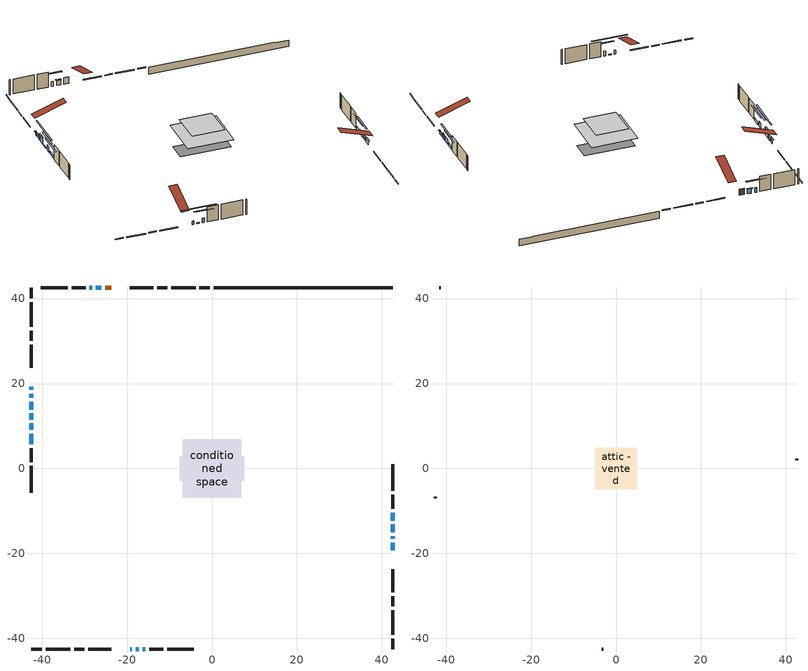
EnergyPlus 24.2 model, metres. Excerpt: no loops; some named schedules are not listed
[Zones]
conditioned space
 floor adiabatic (AdiabaticFloorConstruction): -6.91,-6.91 -6.91,6.91 6.91,6.91 6.91,-6.91 z3.59
 floor foundation (Slab1 construction): -7.64,-2.88 -7.64,2.88 7.64,2.88 7.64,-2.88 z-1.11
 wall outside (RimJoist1 construction): -0.5,42.49 -2.94,42.49 / -42.49,-42.49 -40.05,-42.49 / -42.49,42.49 -42.49,40.05 / 42.49,-42.49 42.49,-40.05 z1.15:1.45
 wall outside (RimJoist2 construction): -3.87,42.49 -9.58,42.49 / -39.12,-42.49 -33.41,-42.49 / -42.49,39.12 -42.49,33.41 / 42.49,-39.12 42.49,-33.41 z1.15:1.45
 wall outside (RimJoist3 construction): -10.51,42.49 -12.87,42.49 / -32.48,-42.49 -30.12,-42.49 / -42.49,32.48 -42.49,30.12 / 42.49,-32.48 42.49,-30.12 z1.15:1.45
 wall outside (RimJoist4 construction): -13.8,42.49 -19.32,42.49 / -29.19,-42.49 -23.67,-42.49 / -42.49,29.19 -42.49,23.67 / 42.49,-29.19 42.49,-23.67 z1.15:1.45
 wall outside (AdiabaticWallConstruction 1): -23.69,42.49 -25.16,42.49 z1.15:3.18
 wall outside (AdiabaticWallConstruction): -19.3,-42.49 -18.89,-42.49 z1.15:2.37; 42.49,-19.3 42.49,-17.47 / -42.49,19.3 -42.49,18.48 / 42.49,-12.25 42.49,-10.42 z1.15:2.17; 42.49,-16.54 42.49,-15.93 / -28.24,42.49 -28.85,42.49 / -16.32,-42.49 -15.71,-42.49 z1.15:2.68; -26.09,42.49 -27.31,42.49 / 42.49,-15 42.49,-13.17 z1.15:2.67; -42.49,17.56 -42.49,16.64 / -42.49,8.15 -42.49,5.71 z1.15:2.07; -42.49,15.71 -42.49,13.88 z1.15:3.23; -17.96,-42.49 -17.25,-42.49 / -42.49,12.96 -42.49,11.53 z1.15:1.46; -42.49,10.61 -42.49,9.08 z1.15:2.83
 wall outside (Wall1 construction): -29.78,42.49 -33.04,42.49 / -14.78,-42.49 -11.52,-42.49 / -42.49,4.79 -42.49,1.52 / 42.49,-9.49 42.49,-6.22 z1.15:6.03
 wall outside (Wall2 construction): -33.97,42.49 -40.32,42.49 / -10.59,-42.49 -4.24,-42.49 / -42.49,0.59 -42.49,-5.75 / 42.49,-5.29 42.49,1.05 z1.15:6.03
 wall foundation (FoundationWall1 construction): 0.43,42.49,-1.11 0.43,42.49,1.15 38.29,42.49,1.15 38.29,42.49,1 42.49,42.49,1 42.49,42.49,-1.11
 window (WindowConstruction 12): -19.3,-42.49 -18.89,-42.49 z1.15:2.37
 window (WindowConstruction 6): 42.49,-19.3 42.49,-17.47 z1.15:2.16
 window (WindowConstruction 7): 42.49,-16.54 42.49,-15.93 z1.15:2.67
 window (WindowConstruction 8): -26.09,42.49 -27.31,42.49 z1.15:2.67
 window (WindowConstruction 9): -42.49,19.3 -42.49,18.49 z1.15:2.16
 window (WindowConstruction 10): -42.49,17.56 -42.49,16.64 z1.15:2.06
 window (WindowConstruction 11): -42.49,15.71 -42.49,13.88 z1.15:3.23
 window (WindowConstruction 13): -17.96,-42.49 -17.25,-42.49 z1.15:1.45
 window (WindowConstruction 14): -42.49,12.96 -42.49,11.54 z1.15:1.45
 window (WindowConstruction): 42.49,-15 42.49,-13.17 z1.15:2.67
 window (WindowConstruction 1): 42.49,-12.25 42.49,-10.42 z1.15:2.16
 window (WindowConstruction 2): -28.24,42.49 -28.85,42.49 z1.15:2.67
 window (WindowConstruction 3): -16.32,-42.49 -15.71,-42.49 z1.15:2.67
 window (WindowConstruction 4): -42.49,10.61 -42.49,9.08 z1.15:2.83
 window (WindowConstruction 5): -42.49,8.15 -42.49,5.72 z1.15:2.06
 door (Door): -23.69,42.49 -25.16,42.49 z1.15:3.18
 ceiling adiabatic (AdiabaticFloorConstruction): 6.91,-6.91 6.91,6.91 -6.91,6.91 -6.91,-6.91 z3.59
attic - vented
 floor to conditioned space (Floor1 construction Reversed): -4.89,-4.89 -4.89,4.89 4.89,4.89 4.89,-4.89 z6.03
 wall outside (Wall5 construction): -41.25,42.49 -41.57,42.49 / -3.31,-42.49 -3,-42.49 / -42.49,-6.68 -42.49,-7 / 42.49,1.98 42.49,2.3 z1.15:6.03
 roof outside (Roof1 construction): -22.76,42.49,6.03 -22.76,32.97,9.2 -20.25,32.97,9.2 -20.25,42.49,6.03; -20.23,-42.49,6.03 -20.23,-32.97,9.2 -22.74,-32.97,9.2 -22.74,-42.49,6.03; -42.49,20.23,6.03 -32.97,20.23,9.2 -32.97,22.74,9.2 -42.49,22.74,6.03; 42.49,-20.23,6.03 32.97,-20.23,9.2 32.97,-22.74,9.2 42.49,-22.74,6.03
shading: 42.49,-17.27 42.49,-19.5 42.91,-19.5 42.91,-17.27 z2.37; 42.49,-15.73 42.49,-16.74 42.91,-16.74 42.91,-15.73 z2.88; -27.51,42.49 -25.89,42.49 -25.89,42.91 -27.51,42.91 z2.88; -42.49,18.28 -42.49,19.5 -42.91,19.5 -42.91,18.28 z2.37; -42.49,16.44 -42.49,17.76 -42.91,17.76 -42.91,16.44 z2.27; -42.49,13.68 -42.49,15.91 -42.91,15.91 -42.91,13.68 z3.43; -12.17,-42.49 -23.04,-42.49 -23.04,-42.91 -12.17,-42.91 z6.54; -42.49,6.45 -42.49,18.04 -42.91,18.04 -42.91,6.45 z6.54; 42.49,-10.54 42.49,-17.64 42.91,-17.64 42.91,-10.54 z5.31; 42.49,-7.78 42.49,-14.89 42.91,-14.89 42.91,-7.78 z4.8; -31.49,42.49 -25.6,42.49 -25.6,42.91 -31.49,42.91 z5.31; -13.07,-42.49 -18.96,-42.49 -18.96,-42.91 -13.07,-42.91 z5.31; -42.49,6.44 -42.49,13.25 -42.91,13.25 -42.91,6.44 z5.47; -42.49,3.08 -42.49,10.79 -42.91,10.79 -42.91,3.08 z4.7
[Building]
Building 1: Terrain=Suburbs
[Site:Location]
Toronto City Centre_ON: Latitude {deg}=43.63; Longitude {deg}=-79.39; Time Zone {hr}=-5; Elevation {m}=77; Keep Site Location Information=Yes
[Site:GroundTemperature:Shallow]
5.01852, 3.26908, 3.12898, 3.95918, 7.29196, 10.6092, 13.4851, 15.3069, 15.4617, 13.9799, 11.1774, 7.9619
[Site:WaterMainsTemperature]
Calculation Method=Schedule; Temperature Schedule=mains temperature schedule
[Material] Roughness=Rough; Thermal Absorptance=0.9
Name | Thickness {m} | Conductivity {W/m-K} | Density {kg/m3} | Specific Heat {J/kg-K} | Solar Absorptance | Visible Absorptance
asphalt or fiberglass shingles | 0.00635 | 0.162714 | 1121.4 | 1465.45 | 0.4 | 0.4
ceiling loosefill ins | 0.169333 | 0.0480833 | 16.02 | 1046.75 | 0.7 | 0.7
ceiling stud and cavity | 0.1397 | 0.135157 | 65.682 | 1177.47 | 0.7 | 0.7
concrete 4.0 in. | 0.1016 | 1.803125 | 2242.8 | 837.4 | 0.7 | 0.7
concrete 8.0 in. | 0.2032 | 1.803125 | 2242.8 | 837.4 | 0.7 | 0.7
door material | 0.04445 | 0.327969 | 512.64 | 1214.23 | 0.7 | 0.7
exterior vertical ins | 0.00173472 | 0.029427 | 32.04 | 1214.23 | 0.7 | 0.7
floor covering | 0.0127 | 0.0433444 | 54.468 | 1339.84 | 0.6 | 0.6
floor rigid ins; wall rigid ins | 0.512978 | 0.029427 | 32.04 | 1214.23 | 0.7 | 0.7
floor stud and cavity | 0.1397 | 1.75129 | 37.0049 | 1207.88 | 0.7 | 0.7
furniture material conditioned space 1 | 0.1524 | 0.115458 | 640.8 | 1214.23 | 0.6 | 0.6
gypsum board | 0.0127 | 0.160291 | 801 | 837.4 | 0.6 | 0.6
gypsum board 1 | 0.0127 | 0.160291 | 801 | 837.4 | 0.7 | 0.7
osb sheathing 0.5 in. | 0.0127 | 0.115458 | 512.64 | 1214.23 | 0.7 | 0.7
osb sheathing 0.75 in. | 0.01905 | 0.115458 | 512.64 | 1214.23 | 0.7 | 0.7
osb sheathing 2.0 in. | 0.0508 | 0.115458 | 512.64 | 1214.23 | 0.7 | 0.7
rim joist stud and cavity | 0.0508 | 0.0453203 | 125.044 | 1163.47 | 0.6 | 0.6
rim joist stud and cavity 1 | 0.0508 | 0.0451784 | 125.044 | 1163.47 | 0.6 | 0.6
rim joist stud and cavity 2 | 0.0508 | 0.194335 | 50.32683 | 1063.81 | 0.6 | 0.6
rim joist stud and cavity 3 | 0.0508 | 0.107068 | 50.32683 | 1063.81 | 0.6 | 0.6
wall stud and cavity | 0.1397 | 0.0972285 | 139.0536 | 1170.24 | 0.7 | 0.7
wall stud and cavity 1 | 0.1397 | 0.0823866 | 139.0536 | 1170.24 | 0.7 | 0.7
wall stud and cavity 2 | 0.0889 | 6.9971 | 50.32683 | 1063.81 | 0.6 | 0.6
wall stud and cavity 3 | 0.0889 | 0.380278 | 52.3479 | 1209.89 | 0.7 | 0.7
wall stud and cavity 4 | 0.0889 | 0.391764 | 83.0341 | 1211.67 | 0.7 | 0.7
wood siding | 0.0254 | 0.102417 | 544.68 | 1172.36 | 0.4 | 0.4
wood siding 1 | 0.00254 | 0.102417 | 544.68 | 1172.36 | 0.4 | 0.4
wood siding 2; wood siding 3; wood siding 4 | 0.0254 | 0.102417 | 544.68 | 1172.36 | 0.7 | 0.7
[WindowMaterial:SimpleGlazingSystem]
Name | U-Factor {W/m2-K} | Solar Heat Gain Coefficient
WindowMaterial | 2.38476 | 0.65
WindowMaterial 1 | 2.427345 | 0.63
WindowMaterial 10 | 5.13064 | 0.58
WindowMaterial 2 | 2.961077 | 0.63
WindowMaterial 3 | 2.89692 | 0.69
WindowMaterial 4 | 2.47163 | 0.61
WindowMaterial 5 | 2.91111 | 0.68
WindowMaterial 6 | 2.95256 | 0.63
WindowMaterial 7 | 2.50173 | 0.59
WindowMaterial 8 | 4.19775 | 0.68
WindowMaterial 9 | 3.026374 | 0.54
[Construction]
AdiabaticFloorConstruction: floor stud and cavity, floor rigid ins, osb sheathing 0.75 in., floor covering
AdiabaticWallConstruction: wood siding 3, wall rigid ins, wall stud and cavity 3, gypsum board
AdiabaticWallConstruction 1: wood siding 4, wall rigid ins, wall stud and cavity 3, gypsum board
Door: door material
Floor1 construction Reversed: gypsum board, ceiling stud and cavity, ceiling loosefill ins
FoundationWall1 construction: concrete 8.0 in., gypsum board 1
furniture construction conditioned space 1: furniture material conditioned space 1
PartitionWallConstruction: gypsum board, wall stud and cavity 4, gypsum board
RimJoist1 construction: wood siding 2, osb sheathing 2.0 in., rim joist stud and cavity
RimJoist2 construction: wood siding 2, osb sheathing 2.0 in., rim joist stud and cavity 1
RimJoist3 construction: wood siding 2, rim joist stud and cavity 2
RimJoist4 construction: wood siding 2, rim joist stud and cavity 3
Roof1 construction: asphalt or fiberglass shingles
Slab1 construction: concrete 4.0 in.
Wall1 construction: wood siding, osb sheathing 0.5 in., wall stud and cavity, gypsum board
Wall2 construction: wood siding, osb sheathing 0.5 in., wall stud and cavity 1, gypsum board
Wall5 construction: wood siding 1, wall stud and cavity 2
WindowConstruction: WindowMaterial
WindowConstruction 1; WindowConstruction 6: WindowMaterial 1
WindowConstruction 10: WindowMaterial 7
WindowConstruction 11: WindowMaterial 8
WindowConstruction 12: WindowMaterial 9
WindowConstruction 13; WindowConstruction 14: WindowMaterial 10
WindowConstruction 2; WindowConstruction 3; WindowConstruction 7: WindowMaterial 2
WindowConstruction 4: WindowMaterial 3
WindowConstruction 5: WindowMaterial 4
WindowConstruction 8: WindowMaterial 5
WindowConstruction 9: WindowMaterial 6
[Zone] Multiplier=1; Part of Total Floor Area=Yes
Name | Volume {m3}
attic - vented | 49.2415
conditioned space | 706.7
[Space]
Name | Zone | Volume {m3}
attic - vented 1 | attic - vented | 49.2415
conditioned space 1 | conditioned space | 706.7
[ZoneInfiltration:EffectiveLeakageArea]
infil attic - vented 1: Zone or Space=attic - vented 1; Schedule=Always On Discrete; Effective Air Leakage Area {cm2}=4024; Stack Coefficient=0.000559835; Wind Coefficient=1.59864e-05
[ZoneMixing]
whole house fan mix: Zone or Space=attic - vented; Schedule=Always On Continuous; Design Flow Rate Calculation Method=Flow/Zone; Design Flow Rate {m3/s}=0; Source Zone or Space=conditioned space
[SurfaceProperty:ExposedFoundationPerimeter]
Slab1: Exposed Perimeter Calculation Method=TotalExposedPerimeter; Total Exposed Perimeter {m}=42.062
[InternalMass] Zone or ZoneList=conditioned space; Space or SpaceList=conditioned space 1
Name | Construction | Surface Area {m2}
furniture mass conditioned space 1 | furniture construction conditioned space 1 | 111.68
partition wall mass | PartitionWallConstruction | 279.2
[Lights]
interior lighting: Zone or ZoneList or Space or SpaceList=conditioned space 1; Schedule=interior lighting schedule; Design Level Calculation Method=LightingLevel; Lighting Level {W}=343.2; Return Air Fraction=0; Fraction Radiant=0.6; Fraction Visible=0.2; Fraction Replaceable=1
[People]
occupants: Zone or ZoneList or Space or SpaceList=conditioned space 1; Number of People Schedule=occupants schedule; Number of People Calculation Method=People; Number of People=3; Fraction Radiant=0.314171; Sensible Heat Fraction=0.56303; Activity Level Schedule=occupants activity schedule; Carbon Dioxide Generation Rate {m3/s-W}=0; Enable ASHRAE 55 Comfort Warnings=No; Mean Radiant Temperature Calculation Type=EnclosureAveraged
[ElectricEquipment] Zone or ZoneList or Space or SpaceList=conditioned space 1; Design Level Calculation Method=EquipmentLevel
Name | Schedule | Design Level {W} | Fraction Latent | Fraction Radiant | Fraction Lost
clothes dryer | clothes dryer schedule | 140.772 | 0.015 | 0.081 | 0.85
clothes washer | clothes washer schedule | 32.1985 | 0.03 | 0.162 | 0.7
cooking range | cooking range schedule | 215.147 | 0.08 | 0.432 | 0.2
dishwasher | dishwasher schedule | 66.8632 | 0.3 | 0.18 | 0.4
fridge | fridge schedule | 72.9452 | 0 | 0.6 | 0
mech vent bath fan 0 | mech vent bath fan 0 schedule | 43 | 0 | 0 | 1
mech vent bath fan 1 | mech vent bath fan 1 schedule | 43 | 0 | 0 | 1
mech vent house fan | mech vent house fan schedule | 0 | 0 | 0 | 1
mech vent house fan cfis | mech vent house fan cfis schedule | 0 | 0 | 0 | 0
mech vent range fan 0 | mech vent range fan 0 schedule | 43 | 0 | 0 | 1
misc plug loads | misc plug loads schedule | 494.7 | 0.045 | 0.513 | 0.1
whole house fan | Always On Discrete | 0 | 0 | 0 | 1
[OtherEquipment] Zone or ZoneList or Space or SpaceList=conditioned space 1; Design Level Calculation Method=EquipmentLevel
Name | Fuel Type | Schedule | Design Level {W} | Fraction Latent | Fraction Radiant | Fraction Lost
clothes dryer 1 | Electricity | clothes dryer schedule | 0 | 0.015 | 0.081 | 0.85
cooking range 1 | Electricity | cooking range schedule | 0 | 0.08 | 0.432 | 0.2
general water use latent | None | general water use schedule | 62.594 | 1 | 0 | 0
general water use sensible | None | general water use schedule | -61.6891 | 0 | 0.6 | 0
mech vent house fan latent load | None | Always On Discrete | 0 | 1 | 0 | 0
mech vent house fan sensible load | None | Always On Discrete | 0 | 0 | 0 | 0
water heater energy adjustment1 | NaturalGas | Always On Discrete | 0.01 | 0 | 0 | 1
[ZoneInfiltration:DesignFlowRate] Zone or ZoneList or Space or SpaceList=conditioned space 1; Schedule=Always On Discrete; Design Flow Rate Calculation Method=Flow/Zone; Design Flow Rate {m3/s}=0
infil flow; natural vent flow; whole house fan flow
[Foundation:Kiva]
Foundation Kiva 1: Initial Indoor Air Temperature {C}=18; Wall Height Above Grade {m}=1.15001; Wall Depth Below Slab {m}=0.2032; Custom Block Material Name 1=exterior vertical ins; Custom Block Depth 1 {m}=2.26; Custom Block X Position 1 {m}=0.2159; Custom Block Z Position 1 {m}=0
[Foundation:Kiva:Settings]
Soil Conductivity {W/m-K}=0.849921; Soil Density {kg/m3}=1842.3; Soil Specific Heat {J/kg-K}=418.7; Ground Solar Absorptivity=0.9; Ground Thermal Absorptivity=0.9; Ground Surface Roughness {m}=0.03; Far-Field Width {m}=40; Deep-Ground Boundary Condition=ZeroFlux; Deep-Ground Depth {m}=40; Minimum Cell Dimension {m}=0.2; Maximum Cell Growth Coefficient=3; Simulation Timestep=Timestep
[Exterior:Lights]
exterior lighting: Schedule=exterior lighting schedule; Design Level {W}=75.6
[Schedule:Constant]
Name | Hourly Value
Always On Continuous; mech vent house fan schedule; mech vent house fan cfis schedule; Always On Discrete | 1
occupants activity schedule | 117.228
fridge schedule | 0
[Schedule:Week:Daily]
interior lighting schedule Week Rule - Jan1-Jan27: interior lighting schedule day, interior lighting schedule day, interior lighting schedule day, interior lighting schedule day, interior lighting schedule day, interior lighting schedule day, interior lighting schedule day, interior lighting schedule default day, interior lighting schedule default day, interior lighting schedule default day, interior lighting schedule default day, interior lighting schedule default day
interior lighting schedule Week Rule - Jan28-Feb3: interior lighting schedule day, interior lighting schedule day, interior lighting schedule day, interior lighting schedule day, interior lighting schedule day 1, interior lighting schedule day 1, interior lighting schedule day 1, interior lighting schedule default day, interior lighting schedule default day, interior lighting schedule default day, interior lighting schedule default day, interior lighting schedule default day
interior lighting schedule Week Rule - Feb4-Feb24: interior lighting schedule day 1, interior lighting schedule day 1, interior lighting schedule day 1, interior lighting schedule day 1, interior lighting schedule day 1, interior lighting schedule day 1, interior lighting schedule day 1, interior lighting schedule default day, interior lighting schedule default day, interior lighting schedule default day, interior lighting schedule default day, interior lighting schedule default day
interior lighting schedule Week Rule - Feb25-Mar3: interior lighting schedule day 1, interior lighting schedule day 1, interior lighting schedule day 1, interior lighting schedule day 1, interior lighting schedule day 2, interior lighting schedule day 2, interior lighting schedule day 2, interior lighting schedule default day, interior lighting schedule default day, interior lighting schedule default day, interior lighting schedule default day, interior lighting schedule default day
interior lighting schedule Week Rule - Mar4-Mar31: interior lighting schedule day 2, interior lighting schedule day 2, interior lighting schedule day 2, interior lighting schedule day 2, interior lighting schedule day 2, interior lighting schedule day 2, interior lighting schedule day 2, interior lighting schedule default day, interior lighting schedule default day, interior lighting schedule default day, interior lighting schedule default day, interior lighting schedule default day
interior lighting schedule Week Rule - Apr1-Apr28: interior lighting schedule day 3, interior lighting schedule day 3, interior lighting schedule day 3, interior lighting schedule day 3, interior lighting schedule day 3, interior lighting schedule day 3, interior lighting schedule day 3, interior lighting schedule default day, interior lighting schedule default day, interior lighting schedule default day, interior lighting schedule default day, interior lighting schedule default day
interior lighting schedule Week Rule - Apr29-May5: interior lighting schedule day 3, interior lighting schedule day 3, interior lighting schedule day 4, interior lighting schedule day 4, interior lighting schedule day 4, interior lighting schedule day 4, interior lighting schedule day 4, interior lighting schedule default day, interior lighting schedule default day, interior lighting schedule default day, interior lighting schedule default day, interior lighting schedule default day
interior lighting schedule Week Rule - May6-May26: interior lighting schedule day 4, interior lighting schedule day 4, interior lighting schedule day 4, interior lighting schedule day 4, interior lighting schedule day 4, interior lighting schedule day 4, interior lighting schedule day 4, interior lighting schedule default day, interior lighting schedule default day, interior lighting schedule default day, interior lighting schedule default day, interior lighting schedule default day
interior lighting schedule Week Rule - May27-Jun2: interior lighting schedule day 4, interior lighting schedule day 4, interior lighting schedule day 4, interior lighting schedule day 4, interior lighting schedule day 4, interior lighting schedule day 5, interior lighting schedule day 5, interior lighting schedule default day, interior lighting schedule default day, interior lighting schedule default day, interior lighting schedule default day, interior lighting schedule default day
interior lighting schedule Week Rule - Jun3-Jun30: interior lighting schedule day 5, interior lighting schedule day 5, interior lighting schedule day 5, interior lighting schedule day 5, interior lighting schedule day 5, interior lighting schedule day 5, interior lighting schedule day 5, interior lighting schedule default day, interior lighting schedule default day, interior lighting schedule default day, interior lighting schedule default day, interior lighting schedule default day
interior lighting schedule Week Rule - Jul1-Jul28: interior lighting schedule day 6, interior lighting schedule day 6, interior lighting schedule day 6, interior lighting schedule day 6, interior lighting schedule day 6, interior lighting schedule day 6, interior lighting schedule day 6, interior lighting schedule default day, interior lighting schedule default day, interior lighting schedule default day, interior lighting schedule default day, interior lighting schedule default day
interior lighting schedule Week Rule - Jul29-Aug4: interior lighting schedule day 6, interior lighting schedule day 6, interior lighting schedule day 6, interior lighting schedule day 7, interior lighting schedule day 7, interior lighting schedule day 7, interior lighting schedule day 7, interior lighting schedule default day, interior lighting schedule default day, interior lighting schedule default day, interior lighting schedule default day, interior lighting schedule default day
interior lighting schedule Week Rule - Aug5-Aug25: interior lighting schedule day 7, interior lighting schedule day 7, interior lighting schedule day 7, interior lighting schedule day 7, interior lighting schedule day 7, interior lighting schedule day 7, interior lighting schedule day 7, interior lighting schedule default day, interior lighting schedule default day, interior lighting schedule default day, interior lighting schedule default day, interior lighting schedule default day
interior lighting schedule Week Rule - Aug26-Sep1: interior lighting schedule day 7, interior lighting schedule day 7, interior lighting schedule day 7, interior lighting schedule day 7, interior lighting schedule day 7, interior lighting schedule day 7, interior lighting schedule day 8, interior lighting schedule default day, interior lighting schedule default day, interior lighting schedule default day, interior lighting schedule default day, interior lighting schedule default day
interior lighting schedule Week Rule - Sep2-Sep29: interior lighting schedule day 8, interior lighting schedule day 8, interior lighting schedule day 8, interior lighting schedule day 8, interior lighting schedule day 8, interior lighting schedule day 8, interior lighting schedule day 8, interior lighting schedule default day, interior lighting schedule default day, interior lighting schedule default day, interior lighting schedule default day, interior lighting schedule default day
interior lighting schedule Week Rule - Sep30-Oct6: interior lighting schedule day 8, interior lighting schedule day 9, interior lighting schedule day 9, interior lighting schedule day 9, interior lighting schedule day 9, interior lighting schedule day 9, interior lighting schedule day 9, interior lighting schedule default day, interior lighting schedule default day, interior lighting schedule default day, interior lighting schedule default day, interior lighting schedule default day
interior lighting schedule Week Rule - Oct7-Oct27: interior lighting schedule day 9, interior lighting schedule day 9, interior lighting schedule day 9, interior lighting schedule day 9, interior lighting schedule day 9, interior lighting schedule day 9, interior lighting schedule day 9, interior lighting schedule default day, interior lighting schedule default day, interior lighting schedule default day, interior lighting schedule default day, interior lighting schedule default day
interior lighting schedule Week Rule - Oct28-Nov3: interior lighting schedule day 9, interior lighting schedule day 9, interior lighting schedule day 9, interior lighting schedule day 9, interior lighting schedule day 10, interior lighting schedule day 10, interior lighting schedule day 10, interior lighting schedule default day, interior lighting schedule default day, interior lighting schedule default day, interior lighting schedule default day, interior lighting schedule default day
interior lighting schedule Week Rule - Nov4-Nov24: interior lighting schedule day 10, interior lighting schedule day 10, interior lighting schedule day 10, interior lighting schedule day 10, interior lighting schedule day 10, interior lighting schedule day 10, interior lighting schedule day 10, interior lighting schedule default day, interior lighting schedule default day, interior lighting schedule default day, interior lighting schedule default day, interior lighting schedule default day
interior lighting schedule Week Rule - Nov25-Dec1: interior lighting schedule day 10, interior lighting schedule day 10, interior lighting schedule day 10, interior lighting schedule day 10, interior lighting schedule day 10, interior lighting schedule day 10, interior lighting schedule day 11, interior lighting schedule default day, interior lighting schedule default day, interior lighting schedule default day, interior lighting schedule default day, interior lighting schedule default day
interior lighting schedule Week Rule - Dec2-Dec31: interior lighting schedule day 11, interior lighting schedule day 11, interior lighting schedule day 11, interior lighting schedule day 11, interior lighting schedule day 11, interior lighting schedule day 11, interior lighting schedule day 11, interior lighting schedule default day, interior lighting schedule default day, interior lighting schedule default day, interior lighting schedule default day, interior lighting schedule default day
occupants schedule Week Rule - Jan1-Dec31: occupants schedule day, occupants schedule day, occupants schedule day, occupants schedule day, occupants schedule day, occupants schedule day, occupants schedule day, occupants schedule default day, occupants schedule default day, occupants schedule default day, occupants schedule default day, occupants schedule default day
clothes dryer schedule Week Rule - Jan1-Dec31: clothes dryer schedule day, clothes dryer schedule day, clothes dryer schedule day, clothes dryer schedule day, clothes dryer schedule day, clothes dryer schedule day, clothes dryer schedule day, clothes dryer schedule default day, clothes dryer schedule default day, clothes dryer schedule default day, clothes dryer schedule default day, clothes dryer schedule default day
clothes washer schedule Week Rule - Jan1-Dec31: clothes washer schedule day, clothes washer schedule day, clothes washer schedule day, clothes washer schedule day, clothes washer schedule day, clothes washer schedule day, clothes washer schedule day, clothes washer schedule default day, clothes washer schedule default day, clothes washer schedule default day, clothes washer schedule default day, clothes washer schedule default day
cooking range schedule Week Rule - Jan1-Dec31: cooking range schedule day, cooking range schedule day, cooking range schedule day, cooking range schedule day, cooking range schedule day, cooking range schedule day, cooking range schedule day, cooking range schedule default day, cooking range schedule default day, cooking range schedule default day, cooking range schedule default day, cooking range schedule default day
dishwasher schedule Week Rule - Jan1-Dec31: dishwasher schedule day, dishwasher schedule day, dishwasher schedule day, dishwasher schedule day, dishwasher schedule day, dishwasher schedule day, dishwasher schedule day, dishwasher schedule default day, dishwasher schedule default day, dishwasher schedule default day, dishwasher schedule default day, dishwasher schedule default day
mech vent bath fan 0 schedule Week Rule - Jan1-Dec31: mech vent bath fan 0 schedule day, mech vent bath fan 0 schedule day, mech vent bath fan 0 schedule day, mech vent bath fan 0 schedule day, mech vent bath fan 0 schedule day, mech vent bath fan 0 schedule day, mech vent bath fan 0 schedule day, mech vent bath fan 0 schedule default day, mech vent bath fan 0 schedule default day, mech vent bath fan 0 schedule default day, mech vent bath fan 0 schedule default day, mech vent bath fan 0 schedule default day
mech vent bath fan 1 schedule Week Rule - Jan1-Dec31: mech vent bath fan 1 schedule day, mech vent bath fan 1 schedule day, mech vent bath fan 1 schedule day, mech vent bath fan 1 schedule day, mech vent bath fan 1 schedule day, mech vent bath fan 1 schedule day, mech vent bath fan 1 schedule day, mech vent bath fan 1 schedule default day, mech vent bath fan 1 schedule default day, mech vent bath fan 1 schedule default day, mech vent bath fan 1 schedule default day, mech vent bath fan 1 schedule default day
mech vent range fan 0 schedule Week Rule - Jan1-Dec31: mech vent range fan 0 schedule day, mech vent range fan 0 schedule day, mech vent range fan 0 schedule day, mech vent range fan 0 schedule day, mech vent range fan 0 schedule day, mech vent range fan 0 schedule day, mech vent range fan 0 schedule day, mech vent range fan 0 schedule default day, mech vent range fan 0 schedule default day, mech vent range fan 0 schedule default day, mech vent range fan 0 schedule default day, mech vent range fan 0 schedule default day
misc plug loads schedule Week Rule - Jan1-Dec31: misc plug loads schedule day, misc plug loads schedule day, misc plug loads schedule day, misc plug loads schedule day, misc plug loads schedule day, misc plug loads schedule day, misc plug loads schedule day, misc plug loads schedule default day, misc plug loads schedule default day, misc plug loads schedule default day, misc plug loads schedule default day, misc plug loads schedule default day
general water use schedule Week Rule - Jan1-Dec31: general water use schedule day, general water use schedule day, general water use schedule day, general water use schedule day, general water use schedule day, general water use schedule day, general water use schedule day, general water use schedule default day, general water use schedule default day, general water use schedule default day, general water use schedule default day, general water use schedule default day
exterior lighting schedule Week Rule - Jan1-Jan27: exterior lighting schedule day, exterior lighting schedule day, exterior lighting schedule day, exterior lighting schedule day, exterior lighting schedule day, exterior lighting schedule day, exterior lighting schedule day, exterior lighting schedule default day, exterior lighting schedule default day, exterior lighting schedule default day, exterior lighting schedule default day, exterior lighting schedule default day
exterior lighting schedule Week Rule - Jan28-Feb3: exterior lighting schedule day, exterior lighting schedule day, exterior lighting schedule day, exterior lighting schedule day, exterior lighting schedule day 1, exterior lighting schedule day 1, exterior lighting schedule day 1, exterior lighting schedule default day, exterior lighting schedule default day, exterior lighting schedule default day, exterior lighting schedule default day, exterior lighting schedule default day
exterior lighting schedule Week Rule - Feb4-Feb24: exterior lighting schedule day 1, exterior lighting schedule day 1, exterior lighting schedule day 1, exterior lighting schedule day 1, exterior lighting schedule day 1, exterior lighting schedule day 1, exterior lighting schedule day 1, exterior lighting schedule default day, exterior lighting schedule default day, exterior lighting schedule default day, exterior lighting schedule default day, exterior lighting schedule default day
exterior lighting schedule Week Rule - Feb25-Mar3: exterior lighting schedule day 1, exterior lighting schedule day 1, exterior lighting schedule day 1, exterior lighting schedule day 1, exterior lighting schedule day 2, exterior lighting schedule day 2, exterior lighting schedule day 2, exterior lighting schedule default day, exterior lighting schedule default day, exterior lighting schedule default day, exterior lighting schedule default day, exterior lighting schedule default day
exterior lighting schedule Week Rule - Mar4-Mar31: exterior lighting schedule day 2, exterior lighting schedule day 2, exterior lighting schedule day 2, exterior lighting schedule day 2, exterior lighting schedule day 2, exterior lighting schedule day 2, exterior lighting schedule day 2, exterior lighting schedule default day, exterior lighting schedule default day, exterior lighting schedule default day, exterior lighting schedule default day, exterior lighting schedule default day
exterior lighting schedule Week Rule - Apr1-Apr28: exterior lighting schedule day 3, exterior lighting schedule day 3, exterior lighting schedule day 3, exterior lighting schedule day 3, exterior lighting schedule day 3, exterior lighting schedule day 3, exterior lighting schedule day 3, exterior lighting schedule default day, exterior lighting schedule default day, exterior lighting schedule default day, exterior lighting schedule default day, exterior lighting schedule default day
exterior lighting schedule Week Rule - Apr29-May5: exterior lighting schedule day 3, exterior lighting schedule day 3, exterior lighting schedule day 4, exterior lighting schedule day 4, exterior lighting schedule day 4, exterior lighting schedule day 4, exterior lighting schedule day 4, exterior lighting schedule default day, exterior lighting schedule default day, exterior lighting schedule default day, exterior lighting schedule default day, exterior lighting schedule default day
exterior lighting schedule Week Rule - May6-May26: exterior lighting schedule day 4, exterior lighting schedule day 4, exterior lighting schedule day 4, exterior lighting schedule day 4, exterior lighting schedule day 4, exterior lighting schedule day 4, exterior lighting schedule day 4, exterior lighting schedule default day, exterior lighting schedule default day, exterior lighting schedule default day, exterior lighting schedule default day, exterior lighting schedule default day
exterior lighting schedule Week Rule - May27-Jun2: exterior lighting schedule day 4, exterior lighting schedule day 4, exterior lighting schedule day 4, exterior lighting schedule day 4, exterior lighting schedule day 4, exterior lighting schedule day 5, exterior lighting schedule day 5, exterior lighting schedule default day, exterior lighting schedule default day, exterior lighting schedule default day, exterior lighting schedule default day, exterior lighting schedule default day
exterior lighting schedule Week Rule - Jun3-Jun30: exterior lighting schedule day 5, exterior lighting schedule day 5, exterior lighting schedule day 5, exterior lighting schedule day 5, exterior lighting schedule day 5, exterior lighting schedule day 5, exterior lighting schedule day 5, exterior lighting schedule default day, exterior lighting schedule default day, exterior lighting schedule default day, exterior lighting schedule default day, exterior lighting schedule default day
exterior lighting schedule Week Rule - Jul1-Jul28: exterior lighting schedule day 6, exterior lighting schedule day 6, exterior lighting schedule day 6, exterior lighting schedule day 6, exterior lighting schedule day 6, exterior lighting schedule day 6, exterior lighting schedule day 6, exterior lighting schedule default day, exterior lighting schedule default day, exterior lighting schedule default day, exterior lighting schedule default day, exterior lighting schedule default day
[Schedule:Year]
interior lighting schedule: interior lighting schedule Week Rule - Jan1-Jan27, 1, 1, 1, 27, interior lighting schedule Week Rule - Jan28-Feb3, 1, 28, 2, 3, interior lighting schedule Week Rule - Feb4-Feb24, 2, 4, 2, 24, interior lighting schedule Week Rule - Feb25-Mar3, 2, 25, 3, 3, interior lighting schedule Week Rule - Mar4-Mar31, 3, 4, 3, 31, interior lighting schedule Week Rule - Apr1-Apr28, 4, 1, 4, 28, interior lighting schedule Week Rule - Apr29-May5, 4, 29, 5, 5, interior lighting schedule Week Rule - May6-May26, 5, 6, 5, 26, interior lighting schedule Week Rule - May27-Jun2, 5, 27, 6, 2, interior lighting schedule Week Rule - Jun3-Jun30, 6, 3, 6, 30, interior lighting schedule Week Rule - Jul1-Jul28, 7, 1, 7, 28, interior lighting schedule Week Rule - Jul29-Aug4, 7, 29, 8, 4, interior lighting schedule Week Rule - Aug5-Aug25, 8, 5, 8, 25, interior lighting schedule Week Rule - Aug26-Sep1, 8, 26, 9, 1, interior lighting schedule Week Rule - Sep2-Sep29, 9, 2, 9, 29, interior lighting schedule Week Rule - Sep30-Oct6, 9, 30, 10, 6, interior lighting schedule Week Rule - Oct7-Oct27, 10, 7, 10, 27, interior lighting schedule Week Rule - Oct28-Nov3, 10, 28, 11, 3, interior lighting schedule Week Rule - Nov4-Nov24, 11, 4, 11, 24, interior lighting schedule Week Rule - Nov25-Dec1, 11, 25, 12, 1, interior lighting schedule Week Rule - Dec2-Dec31, 12, 2, 12, 31
occupants schedule: occupants schedule Week Rule - Jan1-Dec31, 1, 1, 12, 31
clothes dryer schedule: clothes dryer schedule Week Rule - Jan1-Dec31, 1, 1, 12, 31
clothes washer schedule: clothes washer schedule Week Rule - Jan1-Dec31, 1, 1, 12, 31
cooking range schedule: cooking range schedule Week Rule - Jan1-Dec31, 1, 1, 12, 31
dishwasher schedule: dishwasher schedule Week Rule - Jan1-Dec31, 1, 1, 12, 31
mech vent bath fan 0 schedule: mech vent bath fan 0 schedule Week Rule - Jan1-Dec31, 1, 1, 12, 31
mech vent bath fan 1 schedule: mech vent bath fan 1 schedule Week Rule - Jan1-Dec31, 1, 1, 12, 31
mech vent range fan 0 schedule: mech vent range fan 0 schedule Week Rule - Jan1-Dec31, 1, 1, 12, 31
misc plug loads schedule: misc plug loads schedule Week Rule - Jan1-Dec31, 1, 1, 12, 31
general water use schedule: general water use schedule Week Rule - Jan1-Dec31, 1, 1, 12, 31
exterior lighting schedule: exterior lighting schedule Week Rule - Jan1-Jan27, 1, 1, 1, 27, exterior lighting schedule Week Rule - Jan28-Feb3, 1, 28, 2, 3, exterior lighting schedule Week Rule - Feb4-Feb24, 2, 4, 2, 24, exterior lighting schedule Week Rule - Feb25-Mar3, 2, 25, 3, 3, exterior lighting schedule Week Rule - Mar4-Mar31, 3, 4, 3, 31, exterior lighting schedule Week Rule - Apr1-Apr28, 4, 1, 4, 28, exterior lighting schedule Week Rule - Apr29-May5, 4, 29, 5, 5, exterior lighting schedule Week Rule - May6-May26, 5, 6, 5, 26, exterior lighting schedule Week Rule - May27-Jun2, 5, 27, 6, 2, exterior lighting schedule Week Rule - Jun3-Jun30, 6, 3, 6, 30, exterior lighting schedule Week Rule - Jul1-Jul28, 7, 1, 7, 28, exterior lighting schedule Week Rule - Jul29-Aug4, 7, 29, 8, 4, exterior lighting schedule Week Rule - Aug5-Aug25, 8, 5, 8, 25, exterior lighting schedule Week Rule - Aug26-Sep1, 8, 26, 9, 1, exterior lighting schedule Week Rule - Sep2-Sep29, 9, 2, 9, 29, exterior lighting schedule Week Rule - Sep30-Oct6, 9, 30, 10, 6, exterior lighting schedule Week Rule - Oct7-Oct27, 10, 7, 10, 27, exterior lighting schedule Week Rule - Oct28-Nov3, 10, 28, 11, 3, exterior lighting schedule Week Rule - Nov4-Nov24, 11, 4, 11, 24, exterior lighting schedule Week Rule - Nov25-Dec1, 11, 25, 12, 1, exterior lighting schedule Week Rule - Dec2-Dec31, 12, 2, 12, 31
[Schedule:Compact]
mains temperature schedule: Through: 01/01, For: AllDays, Until: 24:00, 8.80333, Through: 01/02, For: AllDays, Until: 24:00, 8.74333, Through: 01/03, For: AllDays, Until: 24:00, 8.68389, Through: 01/04, For: AllDays, Until: 24:00, 8.62611, Through: 01/05, For: AllDays, Until: 24:00, 8.56944, Through: 01/06, For: AllDays, Until: 24:00, 8.51389, Through: 01/07, For: AllDays, Until: 24:00, 8.45944, Through: 01/08, For: AllDays, Until: 24:00, 8.40611, Through: 01/09, For: AllDays, Until: 24:00, 8.35389, Through: 01/10, For: AllDays, Until: 24:00, 8.30278, Through: 01/11, For: AllDays, Until: 24:00, 8.25333, Through: 01/12, For: AllDays, Until: 24:00, 8.205, Through: 01/13, For: AllDays, Until: 24:00, 8.15778, Through: 01/14, For: AllDays, Until: 24:00, 8.11222, Through: 01/15, For: AllDays, Until: 24:00, 8.06778, Through: 01/16, For: AllDays, Until: 24:00, 8.02444, Through: 01/17, For: AllDays, Until: 24:00, 7.98222, Through: 01/18, For: AllDays, Until: 24:00, 7.94167, Through: 01/19, For: AllDays, Until: 24:00, 7.90222, Through: 01/20, For: AllDays, Until: 24:00, 7.86444, Through: 01/21, For: AllDays, Until: 24:00, 7.82778, Through: 01/22, For: AllDays, Until: 24:00, 7.79278, Through: 01/23, For: AllDays, Until: 24:00, 7.75889, Through: 01/24, For: AllDays, Until: 24:00, 7.72667, Through: 01/25, For: AllDays, Until: 24:00, 7.69556, Through: 01/26, For: AllDays, Until: 24:00, 7.66611, Through: 01/27, For: AllDays, Until: 24:00, 7.63778, Through: 01/28, For: AllDays, Until: 24:00, 7.61111, Through: 01/29, For: AllDays, Until: 24:00, 7.58556, Through: 01/30, For: AllDays, Until: 24:00, 7.56167, Through: 01/31, For: AllDays, Until: 24:00, 7.53944, Through: 02/01, For: AllDays, Until: 24:00, 7.51833, Through: 02/02, For: AllDays, Until: 24:00, 7.49889, Through: 02/03, For: AllDays, Until: 24:00, 7.48111, Through: 02/04, For: AllDays, Until: 24:00, 7.46444, Through: 02/05, For: AllDays, Until: 24:00, 7.44944, Through: 02/06, For: AllDays, Until: 24:00, 7.43556, Through: 02/07, For: AllDays, Until: 24:00, 7.42333, Through: 02/08, For: AllDays, Until: 24:00, 7.41278, Through: 02/09, For: AllDays, Until: 24:00, 7.40389, Through: 02/10, For: AllDays, Until: 24:00, 7.39611, Through: 02/11, For: AllDays, Until: 24:00, 7.39, Through: 02/12, For: AllDays, Until: 24:00, 7.38556, Through: 02/13, For: AllDays, Until: 24:00, 7.38222, Through: 02/14, For: AllDays, Until: 24:00, 7.38056, Through: 02/15, For: AllDays, Until: 24:00, 7.38056, Through: 02/16, For: AllDays, Until: 24:00, 7.38222, Through: 02/17, For: AllDays, Until: 24:00, 7.385, Through: 02/18, For: AllDays, Until: 24:00, 7.38944, Through: 02/19, For: AllDays, Until: 24:00, 7.395, Through: 02/20, For: AllDays, Until: 24:00, 7.40278, Through: 02/21, For: AllDays, Until: 24:00, 7.41167, Through: 02/22, For: AllDays, Until: 24:00, 7.42222, Through: 02/23, For: AllDays, Until: 24:00, 7.43389, Through: 02/24, For: AllDays, Until: 24:00, 7.44722, Through: 02/25, For: AllDays, Until: 24:00, 7.46222, Through: 02/26, For: AllDays, Until: 24:00, 7.47833, Through: 02/27, For: AllDays, Until: 24:00, 7.49611, Through: 02/28, For: AllDays, Until: 24:00, 7.51556, Through: 03/01, For: AllDays, Until: 24:00, 7.53667, Through: 03/02, For: AllDays, Until: 24:00, 7.55889, Through: 03/03, For: AllDays, Until: 24:00, 7.58222, Through: 03/04, For: AllDays, Until: 24:00, 7.60722, Through: 03/05, For: AllDays, Until: 24:00, 7.63389, Through: 03/06, For: AllDays, Until: 24:00, 7.66222, Through: 03/07, For: AllDays, Until: 24:00, 7.69111, Through: 03/08, For: AllDays, Until: 24:00, 7.72222, Through: 03/09, For: AllDays, Until: 24:00, 7.75444, Through: 03/10, For: AllDays, Until: 24:00, 7.78778, Through: 03/11, For: AllDays, Until: 24:00, 7.82278, Through: 03/12, For: AllDays, Until: 24:00, 7.85944, Through: 03/13, For: AllDays, Until: 24:00, 7.89722, Through: 03/14, For: AllDays, Until: 24:00, 7.93611, Through: 03/15, For: AllDays, Until: 24:00, 7.97667, Through: 03/16, For: AllDays, Until: 24:00, 8.01833, Through: 03/17, For: AllDays, Until: 24:00, 8.06167, Through: 03/18, For: AllDays, Until: 24:00, 8.10611, Through: 03/19, For: AllDays, Until: 24:00, 8.15167, Through: 03/20, For: AllDays, Until: 24:00, 8.19833, Through: 03/21, For: AllDays, Until: 24:00, 8.24667, Through: 03/22, For: AllDays, Until: 24:00, 8.29611, Through: 03/23, For: AllDays, Until: 24:00, 8.34667, Through: 03/24, For: AllDays, Until: 24:00, 8.39889, Through: 03/25, For: AllDays, Until: 24:00, 8.45167, Through: 03/26, For: AllDays, Until: 24:00, 8.50611, Through: 03/27, For: AllDays, Until: 24:00, 8.56167, Through: 03/28, For: AllDays, Until: 24:00, 8.61833, Through: 03/29, For: AllDays, Until: 24:00, 8.67611, Through: 03/30, For: AllDays, Until: 24:00, 8.735, Through: 03/31, For: AllDays, Until: 24:00, 8.795, Through: 04/01, For: AllDays, Until: 24:00, 8.85611, Through: 04/02, For: AllDays, Until: 24:00, 8.91833, Through: 04/03, For: AllDays, Until: 24:00, 8.98167, Through: 04/04, For: AllDays, Until: 24:00, 9.04556, Through: 04/05, For: AllDays, Until: 24:00, 9.11111, Through: 04/06, For: AllDays, Until: 24:00, 9.17722, Through: 04/07, For: AllDays, Until: 24:00, 9.24444, Through: 04/08, For: AllDays, Until: 24:00, 9.31222, Through: 04/09, For: AllDays, Until: 24:00, 9.38167, Through: 04/10, For: AllDays, Until: 24:00, 9.45167, Through: 04/11, For: AllDays, Until: 24:00, 9.52222, Through: 04/12, For: AllDays, Until: 24:00, 9.59444, Through: 04/13, For: AllDays, Until: 24:00, 9.66667, Through: 04/14, For: AllDays, Until: 24:00, 9.74, Through: 04/15, For: AllDays, Until: 24:00, 9.81444, Through: 04/16, For: AllDays, Until: 24:00, 9.88944, Through: 04/17, For: AllDays, Until: 24:00, 9.96556, Through: 04/18, For: AllDays, Until: 24:00, 10.0417, Through: 04/19, For: AllDays, Until: 24:00, 10.1189, Through: 04/20, For: AllDays, Until: 24:00, 10.1972, Through: 04/21, For: AllDays, Until: 24:00, 10.2756, Through: 04/22, For: AllDays, Until: 24:00, 10.355, Through: 04/23, For: AllDays, Until: 24:00, 10.435, Through: 04/24, For: AllDays, Until: 24:00, 10.515, Through: 04/25, For: AllDays, Until: 24:00, 10.5961, Through: 04/26, For: AllDays, Until: 24:00, 10.6778, Through: 04/27, For: AllDays, Until: 24:00, 10.76, Through: 04/28, For: AllDays, Until: 24:00, 10.8428, Through: 04/29, For: AllDays, Until: 24:00, 10.9261, Through: 04/30, For: AllDays, Until: 24:00, 11.0094, Through: 05/01, For: AllDays, Until: 24:00, 11.0933, Through: 05/02, For: AllDays, Until: 24:00, 11.1778, Through: 05/03, For: AllDays, Until: 24:00, 11.2628, Through: 05/04, For: AllDays, Until: 24:00, 11.3478, Through: 05/05, For: AllDays, Until: 24:00, 11.4333, Through: 05/06, For: AllDays, Until: 24:00, 11.5189, Through: 05/07, For: AllDays, Until: 24:00, 11.605, Through: 05/08, For: AllDays, Until: 24:00, 11.6917, Through: 05/09, For: AllDays, Until: 24:00, 11.7778, Through: 05/10, For: AllDays, Until: 24:00, 11.865, Through: 05/11, For: AllDays, Until: 24:00, 11.9517, Through: 05/12, For: AllDays, Until: 24:00, 12.0389, Through: 05/13, For: AllDays, Until: 24:00, 12.1261, Through: 05/14, For: AllDays, Until: 24:00, 12.2133, Through: 05/15, For: AllDays, Until: 24:00, 12.3006, Through: 05/16, For: AllDays, Until: 24:00, 12.3883, Through: 05/17, For: AllDays, Until: 24:00, 12.4756, Through: 05/18, For: AllDays, Until: 24:00, 12.5628, Through: 05/19, For: AllDays, Until: 24:00, 12.6506, Through: 05/20, For: AllDays, Until: 24:00, 12.7378, Through: 05/21, For: AllDays, Until: 24:00, 12.825, Through: 05/22, For: AllDays, Until: 24:00, 12.9122, Through: 05/23, For: AllDays, Until: 24:00, 12.9994, Through: 05/24, For: AllDays, Until: 24:00, 13.0861, Through: 05/25, For: AllDays, Until: 24:00, 13.1728, Through: 05/26, For: AllDays, Until: 24:00, 13.2594, Through: 05/27, For: AllDays, Until: 24:00, 13.3456, Through: 05/28, For: AllDays, Until: 24:00, 13.4317, Through: 05/29, For: AllDays, Until: 24:00, 13.5172, Through: 05/30, For: AllDays, Until: 24:00, 13.6028, Through: 05/31, For: AllDays, Until: 24:00, 13.6878, Through: 06/01, For: AllDays, Until: 24:00, 13.7722, Through: 06/02, For: AllDays, Until: 24:00, 13.8567, Through: 06/03, For: AllDays, Until: 24:00, 13.9406, Through: 06/04, For: AllDays, Until: 24:00, 14.0239, Through: 06/05, For: AllDays, Until: 24:00, 14.1067, Through: 06/06, For: AllDays, Until: 24:00, 14.1894, Through: 06/07, For: AllDays, Until: 24:00, 14.2711, Through: 06/08, For: AllDays, Until: 24:00, 14.3528, Through: 06/09, For: AllDays, Until: 24:00, 14.4339, Through: 06/10, For: AllDays, Until: 24:00, 14.5139, Through: 06/11, For: AllDays, Until: 24:00, 14.5939, Through: 06/12, For: AllDays, Until: 24:00, 14.6728, Through: 06/13, For: AllDays, Until: 24:00, 14.7511, Through: 06/14, For: AllDays, Until: 24:00, 14.8289, Through: 06/15, For: AllDays, Until: 24:00, 14.9061, Through: 06/16, For: AllDays, Until: 24:00, 14.9822, Through: 06/17, For: AllDays, Until: 24:00, 15.0578, Through: 06/18, For: AllDays, Until: 24:00, 15.1328, Through: 06/19, For: AllDays, Until: 24:00, 15.2067, Through: 06/20, For: AllDays, Until: 24:00, 15.28, Through: 06/21, For: AllDays, Until: 24:00, 15.3522, Through: 06/22, For: AllDays, Until: 24:00, 15.4239, Through: 06/23, For: AllDays, Until: 24:00, 15.4944, Through: 06/24, For: AllDays, Until: 24:00, 15.5639, Through: 06/25, For: AllDays, Until: 24:00, 15.6328, Through: 06/26, For: AllDays, Until: 24:00, 15.7006, Through: 06/27, For: AllDays, Until: 24:00, 15.7678, Through: 06/28, For: AllDays, Until: 24:00, 15.8333, Through: 06/29, For: AllDays, Until: 24:00, 15.8983, Through: 06/30, For: AllDays, Until: 24:00, 15.9622, Through: 07/01, For: AllDays, Until: 24:00, 16.025, Through: 07/02, For: AllDays, Until: 24:00, 16.0872, Through: 07/03, For: AllDays, Until: 24:00, 16.1478, Through: 07/04, For: AllDays, Until: 24:00, 16.2072, Through: 07/05, For: AllDays, Until: 24:00, 16.2661, Through: 07/06, For: AllDays, Until: 24:00, 16.3233, Through: 07/07, For: AllDays, Until: 24:00, 16.3794, Through: 07/08, For: AllDays, Until: 24:00, 16.435, Through: 07/09, For: AllDays, Until: 24:00, 16.4889, Through: 07/10, For: AllDays, Until: 24:00, 16.5417, Through: 07/11, For: AllDays, Until: 24:00, 16.5928, Through: 07/12, For: AllDays, Until: 24:00, 16.6433, Through: 07/13, For: AllDays, Until: 24:00, 16.6922, Through: 07/14, For: AllDays, Until: 24:00, 16.74, Through: 07/15, For: AllDays, Until: 24:00, 16.7867, Through: 07/16, For: AllDays, Until: 24:00, 16.8322, Through: 07/17, For: AllDays, Until: 24:00, 16.8761, Through: 07/18, For: AllDays, Until: 24:00, 16.9189, Through: 07/19, For: AllDays, Until: 24:00, 16.96, Through: 07/20, For: AllDays, Until: 24:00, 17, Through: 07/21, For: AllDays, Until: 24:00, 17.0389, Through: 07/22, For: AllDays, Until: 24:00, 17.0761, Through: 07/23, For: AllDays, Until: 24:00, 17.1122, Through: 07/24, For: AllDays, Until: 24:00, 17.1467, Through: 07/25, For: AllDays, Until: 24:00, 17.18, Through: 07/26, For: AllDays, Until: 24:00, 17.2117, Through: 07/27, For: AllDays, Until: 24:00, 17.2422, Through: 07/28, For: AllDays, Until: 24:00, 17.2711, Through: 07/29, For: AllDays, Until: 24:00, 17.2983, Through: 07/30, For: AllDays, Until: 24:00, 17.3244, Through: 07/31, For: AllDays, Until: 24:00, 17.3494, Through: 08/01, For: AllDays, Until: 24:00, 17.3728, Through: 08/02, For: AllDays, Until: 24:00, 17.3944, Through: 08/03, For: AllDays, Until: 24:00, 17.4144, Through: 08/04, For: AllDays, Until: 24:00, 17.4333, Through: 08/05, For: AllDays, Until: 24:00, 17.4506, Through: 08/06, For: AllDays, Until: 24:00, 17.4667, Through: 08/07, For: AllDays, Until: 24:00, 17.4811, Through: 08/08, For: AllDays, Until: 24:00, 17.4939, Through: 08/09, For: AllDays, Until: 24:00, 17.5056, Through: 08/10, For: AllDays, Until: 24:00, 17.5156, Through: 08/11, For: AllDays, Until: 24:00, 17.5239, Through: 08/12, For: AllDays, Until: 24:00, 17.5311, Through: 08/13, For: AllDays, Until: 24:00, 17.5361, Through: 08/14, For: AllDays, Until: 24:00, 17.54, Through: 08/15, For: AllDays, Until: 24:00, 17.5428, Through: 08/16, For: AllDays, Until: 24:00, 17.5439, Through: 08/17, For: AllDays, Until: 24:00, 17.5433, Through: 08/18, For: AllDays, Until: 24:00, 17.5411, Through: 08/19, For: AllDays, Until: 24:00, 17.5372, Through: 08/20, For: AllDays, Until: 24:00, 17.5322, Through: 08/21, For: AllDays, Until: 24:00, 17.5256, Through: 08/22, For: AllDays, Until: 24:00, 17.5178, Through: 08/23, For: AllDays, Until: 24:00, 17.5083, Through: 08/24, For: AllDays, Until: 24:00, 17.4972, Through: 08/25, For: AllDays, Until: 24:00, 17.4844, Through: 08/26, For: AllDays, Until: 24:00, 17.4706, Through: 08/27, For: AllDays, Until: 24:00, 17.455, Through: 08/28, For: AllDays, Until: 24:00, 17.4378, Through: 08/29, For: AllDays, Until: 24:00, 17.4194, Through: 08/30, For: AllDays, Until: 24:00, 17.3994, Through: 08/31, For: AllDays, Until: 24:00, 17.3778, Through: 09/01, For: AllDays, Until: 24:00, 17.355, Through: 09/02, For: AllDays, Until: 24:00, 17.3311, Through: 09/03, For: AllDays, Until: 24:00, 17.305, Through: 09/04, For: AllDays, Until: 24:00, 17.2778, Through: 09/05, For: AllDays, Until: 24:00, 17.2494, Through: 09/06, For: AllDays, Until: 24:00, 17.2194, Through: 09/07, For: AllDays, Until: 24:00, 17.1878, Through: 09/08, For: AllDays, Until: 24:00, 17.155, Through: 09/09, For: AllDays, Until: 24:00, 17.1206, Through: 09/10, For: AllDays, Until: 24:00, 17.085, Through: 09/11, For: AllDays, Until: 24:00, 17.0483, Through: 09/12, For: AllDays, Until: 24:00, 17.01, Through: 09/13, For: AllDays, Until: 24:00, 16.97, Through: 09/14, For: AllDays, Until: 24:00, 16.9289, Through: 09/15, For: AllDays, Until: 24:00, 16.8867, Through: 09/16, For: AllDays, Until: 24:00, 16.8428, Through: 09/17, For: AllDays, Until: 24:00, 16.7983, Through: 09/18, For: AllDays, Until: 24:00, 16.7517, Through: 09/19, For: AllDays, Until: 24:00, 16.7044, Through: 09/20, For: AllDays, Until: 24:00, 16.6556, Through: 09/21, For: AllDays, Until: 24:00, 16.6056, Through: 09/22, For: AllDays, Until: 24:00, 16.5544, Through: 09/23, For: AllDays, Until: 24:00, 16.5017, Through: 09/24, For: AllDays, Until: 24:00, 16.4483, Through: 09/25, For: AllDays, Until: 24:00, 16.3933, Through: 09/26, For: AllDays, Until: 24:00, 16.3372, Through: 09/27, For: AllDays, Until: 24:00, 16.2806, Through: 09/28, For: AllDays, Until: 24:00, 16.2222, Through: 09/29, For: AllDays, Until: 24:00, 16.1628, Through: 09/30, For: AllDays, Until: 24:00, 16.1022, Through: 10/01, For: AllDays, Until: 24:00, 16.0406, Through: 10/02, For: AllDays, Until: 24:00, 15.9778, Through: 10/03, For: AllDays, Until: 24:00, 15.9144, Through: 10/04, For: AllDays, Until: 24:00, 15.8494, Through: 10/05, For: AllDays, Until: 24:00, 15.7839, Through: 10/06, For: AllDays, Until: 24:00, 15.7172, Through: 10/07, For: AllDays, Until: 24:00, 15.6494, Through: 10/08, For: AllDays, Until: 24:00, 15.5811, Through: 10/09, For: AllDays, Until: 24:00, 15.5117, Through: 10/10, For: AllDays, Until: 24:00, 15.4411, Through: 10/11, For: AllDays, Until: 24:00, 15.37, Through: 10/12, For: AllDays, Until: 24:00, 15.2978, Through: 10/13, For: AllDays, Until: 24:00, 15.225, Through: 10/14, For: AllDays, Until: 24:00, 15.1511, Through: 10/15, For: AllDays, Until: 24:00, 15.0767, Through: 10/16, For: AllDays, Until: 24:00, 15.0011, Through: 10/17, For: AllDays, Until: 24:00, 14.925, Through: 10/18, For: AllDays, Until: 24:00, 14.8483, Through: 10/19, For: AllDays, Until: 24:00, 14.7706, Through: 10/20, For: AllDays, Until: 24:00, 14.6922, Through: 10/21, For: AllDays, Until: 24:00, 14.6133, Through: 10/22, For: AllDays, Until: 24:00, 14.5339, Through: 10/23, For: AllDays, Until: 24:00, 14.4539, Through: 10/24, For: AllDays, Until: 24:00, 14.3728, Through: 10/25, For: AllDays, Until: 24:00, 14.2917, Through: 10/26, For: AllDays, Until: 24:00, 14.21, Through: 10/27, For: AllDays, Until: 24:00, 14.1272, Through: 10/28, For: AllDays, Until: 24:00, 14.0444, Through: 10/29, For: AllDays, Until: 24:00, 13.9611, Through: 10/30, For: AllDays, Until: 24:00, 13.8772, Through: 10/31, For: AllDays, Until: 24:00, 13.7933, Through: 11/01, For: AllDays, Until: 24:00, 13.7089, Through: 11/02, For: AllDays, Until: 24:00, 13.6239, Through: 11/03, For: AllDays, Until: 24:00, 13.5383, Through: 11/04, For: AllDays, Until: 24:00, 13.4528, Through: 11/05, For: AllDays, Until: 24:00, 13.3667, Through: 11/06, For: AllDays, Until: 24:00, 13.2806, Through: 11/07, For: AllDays, Until: 24:00, 13.1944, Through: 11/08, For: AllDays, Until: 24:00, 13.1078, Through: 11/09, For: AllDays, Until: 24:00, 13.0206, Through: 11/10, For: AllDays, Until: 24:00, 12.9339, Through: 11/11, For: AllDays, Until: 24:00, 12.8467, Through: 11/12, For: AllDays, Until: 24:00, 12.7594, Through: 11/13, For: AllDays, Until: 24:00, 12.6722, Through: 11/14, For: AllDays, Until: 24:00, 12.5844, Through: 11/15, For: AllDays, Until: 24:00, 12.4972, Through: 11/16, For: AllDays, Until: 24:00, 12.41, Through: 11/17, For: AllDays, Until: 24:00, 12.3222, Through: 11/18, For: AllDays, Until: 24:00, 12.235, Through: 11/19, For: AllDays, Until: 24:00, 12.1478, Through: 11/20, For: AllDays, Until: 24:00, 12.0606, Through: 11/21, For: AllDays, Until: 24:00, 11.9733, Through: 11/22, For: AllDays, Until: 24:00, 11.8861, Through: 11/23, For: AllDays, Until: 24:00, 11.7994, Through: 11/24, For: AllDays, Until: 24:00, 11.7128, Through: 11/25, For: AllDays, Until: 24:00, 11.6267, Through: 11/26, For: AllDays, Until: 24:00, 11.5406, Through: 11/27, For: AllDays, Until: 24:00, 11.4544, Through: 11/28, For: AllDays, Until: 24:00, 11.3689, Through: 11/29, For: AllDays, Until: 24:00, 11.2839, Through: 11/30, For: AllDays, Until: 24:00, 11.1989, Through: 12/01, For: AllDays, Until: 24:00, 11.1144, Through: 12/02, For: AllDays, Until: 24:00, 11.03, Through: 12/03, For: AllDays, Until: 24:00, 10.9467, Through: 12/04, For: AllDays, Until: 24:00, 10.8633, Through: 12/05, For: AllDays, Until: 24:00, 10.7806, Through: 12/06, For: AllDays, Until: 24:00, 10.6983, Through: 12/07, For: AllDays, Until: 24:00, 10.6167, Through: 12/08, For: AllDays, Until: 24:00, 10.5356, Through: 12/09, For: AllDays, Until: 24:00, 10.4544, Through: 12/10, For: AllDays, Until: 24:00, 10.3744, Through: 12/11, For: AllDays, Until: 24:00, 10.295, Through: 12/12, For: AllDays, Until: 24:00, 10.2167, Through: 12/13, For: AllDays, Until: 24:00, 10.1383, Through: 12/14, For: AllDays, Until: 24:00, 10.0611, Through: 12/15, For: AllDays, Until: 24:00, 9.98444, Through: 12/16, For: AllDays, Until: 24:00, 9.90833, Through: 12/17, For: AllDays, Until: 24:00, 9.83278, Through: 12/18, For: AllDays, Until: 24:00, 9.75833, Through: 12/19, For: AllDays, Until: 24:00, 9.685, Through: 12/20, For: AllDays, Until: 24:00, 9.61222, Through: 12/21, For: AllDays, Until: 24:00, 9.54, Through: 12/22, For: AllDays, Until: 24:00, 9.46889, Through: 12/23, For: AllDays, Until: 24:00, 9.39889, Through: 12/24, For: AllDays, Until: 24:00, 9.32944, Through: 12/25, For: AllDays, Until: 24:00, 9.26111, Through: 12/26, For: AllDays, Until: 24:00, 9.19389, Through: 12/27, For: AllDays, Until: 24:00, 9.12722, Through: 12/28, For: AllDays, Until: 24:00, 9.06167, Through: 12/29, For: AllDays, Until: 24:00, 8.99722, Through: 12/30, For: AllDays, Until: 24:00, 8.93389, Through: 12/31, For: AllDays, Until: 24:00, 8.87111
